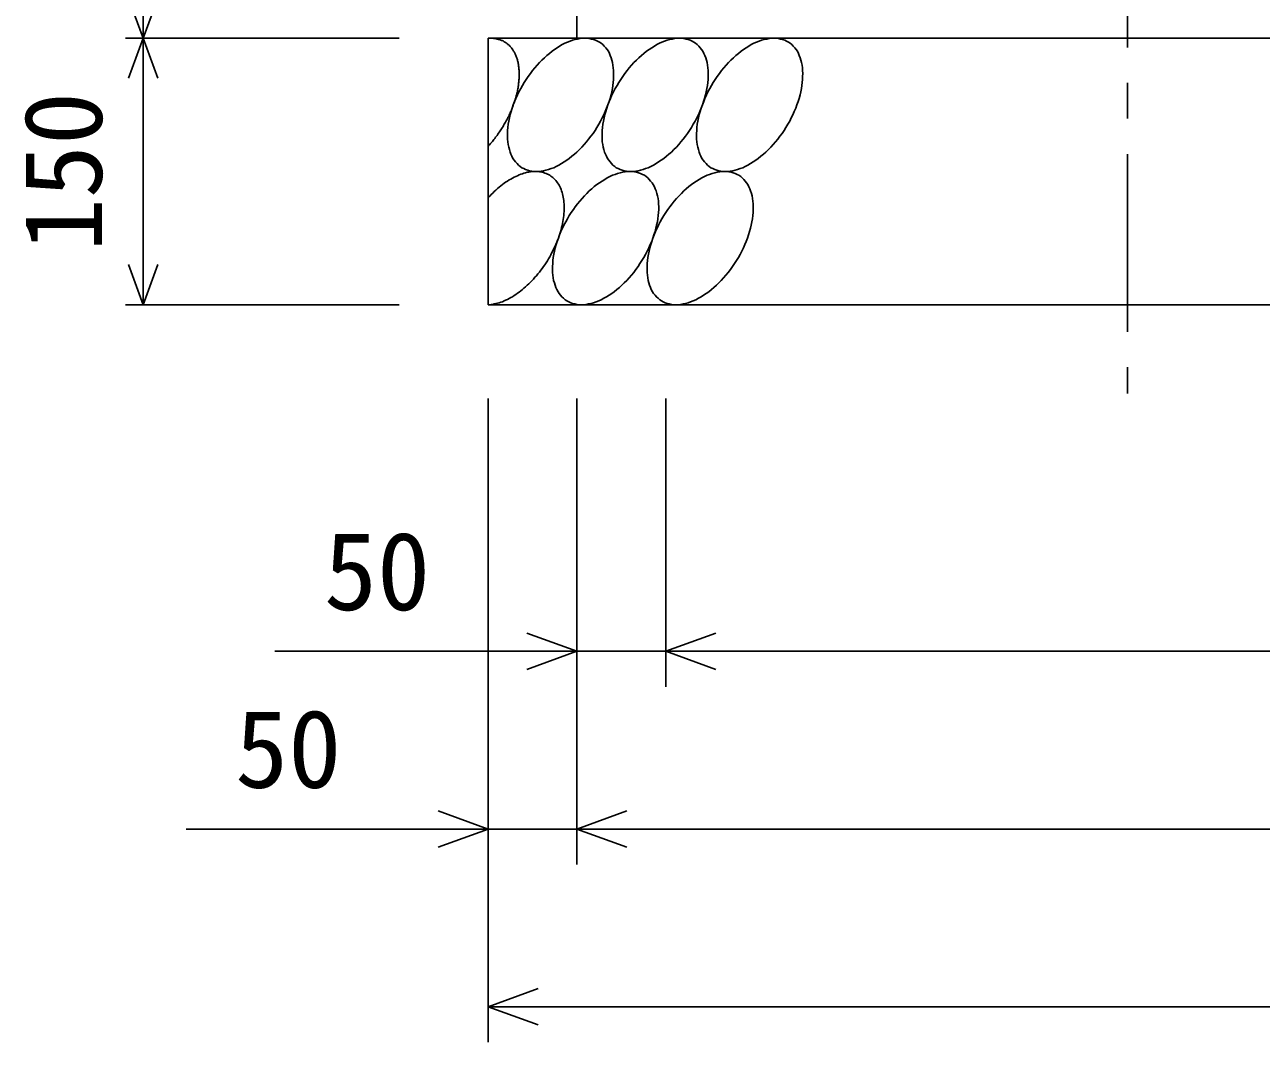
# Model space of a CAD drawing. Units: millimetres, scale not verified. Extents: x -16800 to 16800, y -5940 to 5940.
# Drawn here: x 6229 to 6925, y 2159 to 2732 of the extents above; entities that cross this region are included whole.
import ezdxf
from ezdxf.enums import TextEntityAlignment as Align

# ---------------------------------------------------------------- set-up
doc = ezdxf.new("R2010")
doc.units = ezdxf.units.MM
doc.header["$LTSCALE"] = 20
doc.linetypes.add('CHAIN1', pattern=[8, 5, -1, 1, -1])
for name, color, linetype, lineweight in [('0-0_DIM', 7, 'Continuous', 25), ('0-2_HATCH', 6, 'Continuous', 25), ('0-5_OUTLINE', 3, 'Continuous', 25)]:
    doc.layers.add(name, color=color, linetype=linetype, lineweight=lineweight)
doc.styles.add('ＭＳ ゴシック', font='')
doc.styles.get('ＭＳ ゴシック').set_extended_font_data('MS Gothic')

msp = doc.modelspace()

# ---------------------------------------------------------------- linework, layer by layer
at = {"layer": '0-0_DIM', "linetype": 'CHAIN1'}
msp.add_line((6850, 3618.77), (6850, 2523.97), dxfattribs=at)
at = {"layer": '0-0_DIM'}
for p, q in [((6295.8, 2723.97), (6295.8, 2823.97)), ((6285.8, 2723.97), (6440, 2723.97)), ((6295.8, 2723.97), (6295.8, 2573.97)), ((6285.8, 2573.97), (6440, 2573.97)), ((6285.8, 2573.97), (6440, 2573.97)), ((6490, 2158.95), (6490, 2521.29)), ((6540, 2258.95), (6540, 2521.29)), ((6590, 2358.95), (6590, 2521.29)), ((6370, 2378.95), (6590, 2378.95)), ((6590, 2378.95), (7460, 2378.95)), ((6320, 2278.95), (6540, 2278.95)), ((6540, 2278.95), (7510, 2278.95)), ((6490, 2178.95), (7560, 2178.95))]:
    msp.add_line(p, q, dxfattribs=at)
for points in [[(6304.01, 2746.52), (6295.8, 2723.97), (6287.59, 2746.52)], [(6304.01, 2701.41), (6295.8, 2723.97), (6287.59, 2701.41)], [(6304.01, 2596.52), (6295.8, 2573.97), (6287.59, 2596.52)], [(6511.81, 2389.21), (6540, 2378.95), (6511.81, 2368.69)], [(6618.19, 2368.69), (6590, 2378.95), (6618.19, 2389.21)], [(6461.81, 2289.21), (6490, 2278.95), (6461.81, 2268.69)], [(6568.19, 2268.69), (6540, 2278.95), (6568.19, 2289.21)], [(6518.19, 2168.69), (6490, 2178.95), (6518.19, 2189.21)]]:
    msp.add_lwpolyline(points, dxfattribs=at)
at = {"layer": '0-2_HATCH'}
for points in [[(6495.1, 2723.49), (6494.6, 2723.59), (6494.2, 2723.69), (6493.8, 2723.79), (6493.3, 2723.79), (6492.8, 2723.89), (6492.4, 2723.89), (6491.9, 2723.89), (6491.4, 2723.99), (6491, 2723.89), (6490.5, 2723.89), (6490, 2723.89)], [(6506.6, 2711.29), (6506.5, 2711.79), (6506.3, 2712.29), (6506.2, 2712.79), (6506, 2713.19), (6505.8, 2713.69), (6505.6, 2714.19), (6505.5, 2714.59), (6505.3, 2715.09), (6505, 2715.49), (6504.8, 2715.89), (6504.6, 2716.29), (6504.4, 2716.69), (6504.1, 2717.09), (6503.9, 2717.49), (6503.6, 2717.89), (6503.3, 2718.19), (6503.1, 2718.59), (6502.8, 2718.89), (6502.5, 2719.19), (6502.2, 2719.59), (6501.9, 2719.89), (6501.6, 2720.19), (6501.2, 2720.49), (6500.9, 2720.69), (6500.6, 2720.99), (6500.2, 2721.29), (6499.9, 2721.49), (6499.5, 2721.69), (6499.1, 2721.99), (6498.7, 2722.19), (6498.4, 2722.39), (6498, 2722.59), (6497.6, 2722.69), (6497.2, 2722.89), (6496.8, 2722.99), (6496.4, 2723.19), (6495.9, 2723.29), (6495.5, 2723.39), (6495.1, 2723.49)], [(6552.7, 2721.79), (6551.6, 2722.29), (6550.5, 2722.79), (6549.4, 2723.19), (6548.3, 2723.49), (6547, 2723.79), (6545.8, 2723.89), (6544.5, 2723.99), (6543.2, 2723.89), (6541.8, 2723.79), (6540.4, 2723.49), (6539, 2723.19), (6537.6, 2722.79), (6536.2, 2722.29), (6534.7, 2721.79), (6533.3, 2721.09), (6531.8, 2720.39), (6530.3, 2719.49), (6528.9, 2718.59), (6527.4, 2717.59), (6526, 2716.59), (6524.5, 2715.39), (6523.1, 2714.19), (6521.7, 2712.99), (6520.3, 2711.59), (6518.9, 2710.19), (6517.6, 2708.79), (6516.3, 2707.29), (6515, 2705.69), (6513.8, 2704.09), (6512.6, 2702.49), (6511.5, 2700.79), (6510.4, 2699.09), (6509.3, 2697.29), (6508.4, 2695.59), (6507.4, 2693.79), (6506.5, 2691.99), (6505.7, 2690.09), (6504.9, 2688.29), (6504.2, 2686.49)], [(6605.9, 2721.79), (6604.8, 2722.29), (6603.8, 2722.79), (6602.6, 2723.19), (6601.5, 2723.49), (6600.2, 2723.79), (6599, 2723.89), (6597.7, 2723.99), (6596.4, 2723.89), (6595, 2723.79), (6593.7, 2723.49), (6592.3, 2723.19), (6590.8, 2722.79), (6589.4, 2722.29), (6587.9, 2721.79), (6586.5, 2721.09), (6585, 2720.39), (6583.6, 2719.49), (6582.1, 2718.59), (6580.6, 2717.59), (6579.2, 2716.59), (6577.7, 2715.39), (6576.3, 2714.19), (6574.9, 2712.99), (6573.5, 2711.59), (6572.1, 2710.19), (6570.8, 2708.79), (6569.5, 2707.29), (6568.3, 2705.69), (6567, 2704.09), (6565.8, 2702.49), (6564.7, 2700.79), (6563.6, 2699.09), (6562.6, 2697.29), (6561.6, 2695.59), (6560.6, 2693.79), (6559.7, 2691.99), (6558.9, 2690.09), (6558.2, 2688.29), (6557.4, 2686.49)], [(6659.1, 2721.79), (6658, 2722.29), (6657, 2722.79), (6655.8, 2723.19), (6654.7, 2723.49), (6653.5, 2723.79), (6652.2, 2723.89), (6650.9, 2723.99), (6649.6, 2723.89), (6648.2, 2723.79), (6646.9, 2723.49), (6645.5, 2723.19), (6644, 2722.79), (6642.6, 2722.29), (6641.2, 2721.79), (6639.7, 2721.09), (6638.2, 2720.39), (6636.8, 2719.49), (6635.3, 2718.59), (6633.8, 2717.59), (6632.4, 2716.59), (6630.9, 2715.39), (6629.5, 2714.19), (6628.1, 2712.99), (6626.7, 2711.59), (6625.4, 2710.19), (6624, 2708.79), (6622.7, 2707.29), (6621.5, 2705.69), (6620.2, 2704.09), (6619, 2702.49), (6617.9, 2700.79), (6616.8, 2699.09), (6615.8, 2697.29), (6614.8, 2695.59), (6613.8, 2693.79), (6612.9, 2691.99), (6612.1, 2690.09), (6611.4, 2688.29), (6610.7, 2686.49)], [(6560.1, 2710.19), (6559.7, 2711.59), (6559.3, 2712.99), (6558.8, 2714.19), (6558.3, 2715.39), (6557.7, 2716.59), (6557, 2717.59), (6556.2, 2718.59), (6555.4, 2719.49), (6554.6, 2720.39), (6553.6, 2721.09), (6552.7, 2721.79)], [(6613.3, 2710.19), (6612.9, 2711.59), (6612.5, 2712.99), (6612, 2714.19), (6611.5, 2715.39), (6610.9, 2716.59), (6610.2, 2717.59), (6609.4, 2718.59), (6608.6, 2719.49), (6607.8, 2720.39), (6606.8, 2721.09), (6605.9, 2721.79)], [(6666.5, 2710.19), (6666.1, 2711.59), (6665.7, 2712.99), (6665.2, 2714.19), (6664.7, 2715.39), (6664.1, 2716.59), (6663.4, 2717.59), (6662.6, 2718.59), (6661.8, 2719.49), (6661, 2720.39), (6660.1, 2721.09), (6659.1, 2721.79)], [(6504.6, 2687.49), (6504.8, 2688.09), (6505, 2688.79), (6505.3, 2689.49), (6505.5, 2690.09), (6505.6, 2690.79), (6505.8, 2691.49), (6506, 2692.09), (6506.2, 2692.79), (6506.3, 2693.49), (6506.5, 2694.09), (6506.6, 2694.79), (6506.7, 2695.39), (6506.9, 2696.09), (6507, 2696.69), (6507.1, 2697.39), (6507.1, 2697.99), (6507.2, 2698.59), (6507.3, 2699.29), (6507.4, 2699.89), (6507.4, 2700.49), (6507.5, 2701.09), (6507.5, 2701.79), (6507.5, 2702.39), (6507.5, 2702.99), (6507.5, 2703.59), (6507.5, 2704.19), (6507.5, 2704.79), (6507.5, 2705.29), (6507.5, 2705.89), (6507.4, 2706.49), (6507.4, 2706.99), (6507.3, 2707.59), (6507.2, 2708.19), (6507.1, 2708.69), (6507.1, 2709.19), (6507, 2709.79), (6506.9, 2710.29), (6506.7, 2710.79), (6506.6, 2711.29)], [(6527, 2651.09), (6528.4, 2651.79), (6529.9, 2652.59), (6531.3, 2653.39), (6532.8, 2654.29), (6534.3, 2655.29), (6535.7, 2656.29), (6537.2, 2657.49), (6538.6, 2658.69), (6540, 2659.89), (6541.4, 2661.29), (6542.7, 2662.69), (6544.1, 2664.09), (6545.4, 2665.59), (6546.6, 2667.19), (6547.9, 2668.79), (6549.1, 2670.39), (6550.2, 2672.09), (6551.3, 2673.79), (6552.3, 2675.59), (6553.3, 2677.29), (6554.3, 2679.09), (6555.2, 2680.89), (6556, 2682.79), (6556.7, 2684.59), (6557.4, 2686.39), (6558.1, 2688.29), (6558.7, 2690.09), (6559.2, 2691.99), (6559.6, 2693.79), (6560, 2695.59), (6560.3, 2697.29), (6560.5, 2699.09), (6560.6, 2700.79), (6560.7, 2702.49), (6560.7, 2704.09), (6560.7, 2705.69), (6560.5, 2707.29), (6560.3, 2708.79), (6560.1, 2710.19)], [(6580.2, 2651.09), (6581.6, 2651.79), (6583.1, 2652.59), (6584.6, 2653.39), (6586, 2654.29), (6587.5, 2655.29), (6588.9, 2656.29), (6590.4, 2657.49), (6591.8, 2658.69), (6593.2, 2659.89), (6594.6, 2661.29), (6596, 2662.69), (6597.3, 2664.09), (6598.6, 2665.59), (6599.9, 2667.19), (6601.1, 2668.79), (6602.3, 2670.39), (6603.4, 2672.09), (6604.5, 2673.79), (6605.5, 2675.59), (6606.5, 2677.29), (6607.5, 2679.09), (6608.4, 2680.89), (6609.2, 2682.79), (6610, 2684.59), (6610.7, 2686.39), (6611.3, 2688.29), (6611.9, 2690.09), (6612.4, 2691.99), (6612.8, 2693.79), (6613.2, 2695.59), (6613.5, 2697.29), (6613.7, 2699.09), (6613.9, 2700.79), (6613.9, 2702.49), (6613.9, 2704.09), (6613.9, 2705.69), (6613.8, 2707.29), (6613.6, 2708.79), (6613.3, 2710.19)], [(6633.4, 2651.09), (6634.8, 2651.79), (6636.3, 2652.59), (6637.8, 2653.39), (6639.2, 2654.29), (6640.7, 2655.29), (6642.1, 2656.29), (6643.6, 2657.49), (6645, 2658.69), (6646.4, 2659.89), (6647.8, 2661.29), (6649.2, 2662.69), (6650.5, 2664.09), (6651.8, 2665.59), (6653.1, 2667.19), (6654.3, 2668.79), (6655.5, 2670.39), (6656.6, 2672.09), (6657.7, 2673.79), (6658.8, 2675.59), (6659.8, 2677.29), (6660.7, 2679.09), (6661.6, 2680.89), (6662.4, 2682.79), (6663.2, 2684.59), (6663.9, 2686.39), (6664.5, 2688.29), (6665.1, 2690.09), (6665.6, 2691.99), (6666, 2693.79), (6666.4, 2695.59), (6666.7, 2697.29), (6666.9, 2699.09), (6667.1, 2700.79), (6667.1, 2702.49), (6667.2, 2704.09), (6667.1, 2705.69), (6667, 2707.29), (6666.8, 2708.79), (6666.5, 2710.19)], [(6490, 2663.19), (6490.5, 2663.69), (6491, 2664.19), (6491.4, 2664.79), (6491.9, 2665.29), (6492.4, 2665.89), (6492.8, 2666.39), (6493.3, 2666.99), (6493.8, 2667.59), (6494.2, 2668.19), (6494.6, 2668.69), (6495.1, 2669.29), (6495.5, 2669.89), (6495.9, 2670.49), (6496.4, 2671.19), (6496.8, 2671.79), (6497.2, 2672.39), (6497.6, 2672.99), (6498, 2673.59), (6498.4, 2674.29), (6498.7, 2674.89), (6499.1, 2675.59), (6499.5, 2676.19), (6499.9, 2676.79), (6500.2, 2677.49), (6500.6, 2678.09), (6500.9, 2678.79), (6501.2, 2679.49), (6501.6, 2680.09), (6501.9, 2680.79), (6502.2, 2681.39), (6502.5, 2682.09), (6502.8, 2682.79), (6503.1, 2683.39), (6503.3, 2684.09), (6503.6, 2684.79), (6503.9, 2685.49), (6504.1, 2686.09), (6504.4, 2686.79), (6504.6, 2687.49)], [(6504.2, 2686.49), (6503.6, 2684.59), (6503, 2682.79), (6502.5, 2680.99), (6502.1, 2679.09), (6501.7, 2677.29), (6501.4, 2675.59), (6501.2, 2673.79), (6501, 2672.09), (6501, 2670.39), (6500.9, 2668.79), (6501, 2667.19), (6501.1, 2665.59), (6501.3, 2664.09), (6501.6, 2662.69), (6502, 2661.29), (6502.4, 2659.89), (6502.9, 2658.69), (6503.4, 2657.49), (6504, 2656.29), (6504.7, 2655.29), (6505.5, 2654.29), (6506.3, 2653.39), (6507.1, 2652.59), (6508.1, 2651.79), (6509, 2651.09), (6510.1, 2650.59), (6511.1, 2650.09), (6512.3, 2649.69), (6513.4, 2649.39), (6514.7, 2649.09), (6515.9, 2648.99), (6517.2, 2648.99), (6518.5, 2648.99), (6519.9, 2649.09), (6521.2, 2649.39), (6522.6, 2649.69), (6524.1, 2650.09), (6525.5, 2650.59), (6527, 2651.09)], [(6557.4, 2686.49), (6556.8, 2684.59), (6556.2, 2682.79), (6555.7, 2680.99), (6555.3, 2679.09), (6554.9, 2677.29), (6554.6, 2675.59), (6554.4, 2673.79), (6554.3, 2672.09), (6554.2, 2670.39), (6554.2, 2668.79), (6554.2, 2667.19), (6554.3, 2665.59), (6554.6, 2664.09), (6554.8, 2662.69), (6555.2, 2661.29), (6555.6, 2659.89), (6556.1, 2658.69), (6556.6, 2657.49), (6557.2, 2656.29), (6557.9, 2655.29), (6558.7, 2654.29), (6559.5, 2653.39), (6560.3, 2652.59), (6561.3, 2651.79), (6562.2, 2651.09), (6563.3, 2650.59), (6564.3, 2650.09), (6565.5, 2649.69), (6566.6, 2649.39), (6567.9, 2649.09), (6569.1, 2648.99), (6570.4, 2648.99), (6571.7, 2648.99), (6573.1, 2649.09), (6574.5, 2649.39), (6575.9, 2649.69), (6577.3, 2650.09), (6578.7, 2650.59), (6580.2, 2651.09)], [(6610.7, 2686.49), (6610, 2684.59), (6609.4, 2682.79), (6608.9, 2680.99), (6608.5, 2679.09), (6608.1, 2677.29), (6607.8, 2675.59), (6607.6, 2673.79), (6607.5, 2672.09), (6607.4, 2670.39), (6607.4, 2668.79), (6607.4, 2667.19), (6607.6, 2665.59), (6607.8, 2664.09), (6608, 2662.69), (6608.4, 2661.29), (6608.8, 2659.89), (6609.3, 2658.69), (6609.8, 2657.49), (6610.4, 2656.29), (6611.1, 2655.29), (6611.9, 2654.29), (6612.7, 2653.39), (6613.5, 2652.59), (6614.5, 2651.79), (6615.4, 2651.09), (6616.5, 2650.59), (6617.6, 2650.09), (6618.7, 2649.69), (6619.9, 2649.39), (6621.1, 2649.09), (6622.3, 2648.99), (6623.6, 2648.99), (6624.9, 2648.99), (6626.3, 2649.09), (6627.7, 2649.39), (6629.1, 2649.69), (6630.5, 2650.09), (6631.9, 2650.59), (6633.4, 2651.09)], [(6530, 2641.19), (6529.6, 2641.89), (6529.1, 2642.59), (6528.7, 2643.19), (6528.2, 2643.79), (6527.6, 2644.39), (6527.1, 2644.99), (6526.5, 2645.49), (6525.9, 2645.99), (6525.3, 2646.39), (6524.7, 2646.79), (6524, 2647.19), (6523.4, 2647.49), (6522.7, 2647.79), (6521.9, 2648.09), (6521.2, 2648.29), (6520.4, 2648.49), (6519.7, 2648.69), (6518.9, 2648.79), (6518.1, 2648.89), (6517.2, 2648.99), (6516.4, 2648.99), (6515.6, 2648.89), (6514.7, 2648.89), (6513.8, 2648.79), (6512.9, 2648.59), (6512, 2648.49), (6511.1, 2648.19), (6510.2, 2647.99), (6509.3, 2647.69), (6508.4, 2647.39), (6507.5, 2646.99), (6506.5, 2646.59), (6505.6, 2646.19), (6504.6, 2645.69), (6503.7, 2645.19), (6502.8, 2644.69), (6501.8, 2644.19), (6500.9, 2643.59), (6499.9, 2642.89)], [(6578, 2646.79), (6576.9, 2647.29), (6575.9, 2647.79), (6574.7, 2648.19), (6573.6, 2648.59), (6572.4, 2648.79), (6571.1, 2648.89), (6569.8, 2648.99), (6568.5, 2648.89), (6567.1, 2648.79), (6565.8, 2648.59), (6564.4, 2648.19), (6562.9, 2647.79), (6561.5, 2647.29), (6560.1, 2646.79), (6558.6, 2646.09), (6557.1, 2645.39), (6555.7, 2644.49), (6554.2, 2643.59), (6552.7, 2642.59), (6551.3, 2641.59), (6549.8, 2640.49), (6548.4, 2639.19), (6547, 2637.99), (6545.6, 2636.59), (6544.3, 2635.29), (6542.9, 2633.79), (6541.6, 2632.29), (6540.4, 2630.69), (6539.1, 2629.09), (6538, 2627.49), (6536.8, 2625.79), (6535.7, 2624.09), (6534.7, 2622.29), (6533.7, 2620.59), (6532.7, 2618.79), (6531.9, 2616.99), (6531, 2615.09), (6530.3, 2613.29), (6529.6, 2611.49)], [(6585.4, 2635.19), (6585, 2636.59), (6584.6, 2637.99), (6584.1, 2639.19), (6583.6, 2640.39), (6583, 2641.59), (6582.3, 2642.59), (6581.5, 2643.59), (6580.7, 2644.49), (6579.9, 2645.39), (6579, 2646.09), (6578, 2646.79)], [(6631.2, 2646.79), (6630.2, 2647.29), (6629.1, 2647.79), (6628, 2648.19), (6626.8, 2648.59), (6625.6, 2648.79), (6624.3, 2648.89), (6623, 2648.99), (6621.7, 2648.89), (6620.4, 2648.79), (6619, 2648.59), (6617.6, 2648.19), (6616.2, 2647.79), (6614.7, 2647.29), (6613.3, 2646.79), (6611.8, 2646.09), (6610.3, 2645.39), (6608.9, 2644.49), (6607.4, 2643.59), (6605.9, 2642.59), (6604.5, 2641.59), (6603, 2640.49), (6601.6, 2639.19), (6600.2, 2637.99), (6598.8, 2636.59), (6597.5, 2635.29), (6596.1, 2633.79), (6594.8, 2632.29), (6593.6, 2630.69), (6592.3, 2629.09), (6591.2, 2627.49), (6590, 2625.79), (6588.9, 2624.09), (6587.9, 2622.29), (6586.9, 2620.59), (6585.9, 2618.79), (6585.1, 2616.99), (6584.2, 2615.09), (6583.5, 2613.29), (6582.8, 2611.49)], [(6638.6, 2635.19), (6638.3, 2636.59), (6637.8, 2637.99), (6637.4, 2639.19), (6636.8, 2640.39), (6636.2, 2641.59), (6635.5, 2642.59), (6634.8, 2643.59), (6634, 2644.49), (6633.1, 2645.39), (6632.2, 2646.09), (6631.2, 2646.79)], [(6499.9, 2642.89), (6499, 2642.29), (6498.1, 2641.59), (6497.1, 2640.89), (6496.2, 2640.09), (6495.3, 2639.29), (6494.4, 2638.49), (6493.5, 2637.69), (6492.6, 2636.79), (6491.7, 2635.99), (6490.9, 2634.99), (6490, 2634.09)], [(6524, 2599.89), (6524.7, 2600.99), (6525.3, 2602.09), (6525.9, 2603.29), (6526.5, 2604.39), (6527.1, 2605.59), (6527.6, 2606.79), (6528.2, 2607.89), (6528.7, 2609.09), (6529.1, 2610.29), (6529.6, 2611.49), (6530, 2612.69), (6530.4, 2613.89), (6530.7, 2614.99), (6531.1, 2616.19), (6531.4, 2617.39), (6531.7, 2618.49), (6531.9, 2619.69), (6532.1, 2620.89), (6532.3, 2621.99), (6532.5, 2623.09), (6532.6, 2624.19), (6532.7, 2625.29), (6532.8, 2626.39), (6532.8, 2627.49), (6532.9, 2628.59), (6532.8, 2629.59), (6532.8, 2630.59), (6532.7, 2631.69), (6532.6, 2632.59), (6532.5, 2633.59), (6532.3, 2634.59), (6532.1, 2635.49), (6531.9, 2636.39), (6531.7, 2637.19), (6531.4, 2638.09), (6531.1, 2638.89), (6530.7, 2639.69), (6530.4, 2640.49), (6530, 2641.19)], [(6552.3, 2576.19), (6553.7, 2576.79), (6555.2, 2577.59), (6556.7, 2578.39), (6558.1, 2579.29), (6559.6, 2580.29), (6561, 2581.29), (6562.5, 2582.49), (6563.9, 2583.69), (6565.3, 2584.89), (6566.7, 2586.29), (6568.1, 2587.69), (6569.4, 2589.09), (6570.7, 2590.59), (6572, 2592.19), (6573.2, 2593.79), (6574.4, 2595.39), (6575.5, 2597.09), (6576.6, 2598.79), (6577.7, 2600.59), (6578.7, 2602.29), (6579.6, 2604.09), (6580.5, 2605.99), (6581.3, 2607.79), (6582.1, 2609.59), (6582.8, 2611.49), (6583.4, 2613.29), (6584, 2615.09), (6584.5, 2616.99), (6584.9, 2618.79), (6585.3, 2620.59), (6585.6, 2622.29), (6585.8, 2624.09), (6586, 2625.79), (6586.1, 2627.49), (6586.1, 2629.09), (6586, 2630.69), (6585.9, 2632.29), (6585.7, 2633.79), (6585.4, 2635.19)], [(6605.5, 2576.19), (6606.9, 2576.79), (6608.4, 2577.59), (6609.9, 2578.39), (6611.3, 2579.29), (6612.8, 2580.29), (6614.3, 2581.29), (6615.7, 2582.49), (6617.1, 2583.69), (6618.5, 2584.89), (6619.9, 2586.29), (6621.3, 2587.69), (6622.6, 2589.09), (6623.9, 2590.59), (6625.2, 2592.19), (6626.4, 2593.79), (6627.6, 2595.39), (6628.7, 2597.09), (6629.8, 2598.79), (6630.9, 2600.59), (6631.9, 2602.29), (6632.8, 2604.09), (6633.7, 2605.99), (6634.5, 2607.79), (6635.3, 2609.59), (6636, 2611.49), (6636.6, 2613.29), (6637.2, 2615.09), (6637.7, 2616.99), (6638.1, 2618.79), (6638.5, 2620.59), (6638.8, 2622.29), (6639, 2624.09), (6639.2, 2625.79), (6639.3, 2627.49), (6639.3, 2629.09), (6639.2, 2630.69), (6639.1, 2632.29), (6638.9, 2633.79), (6638.6, 2635.19)], [(6529.6, 2611.49), (6528.9, 2609.59), (6528.4, 2607.79), (6527.8, 2605.99), (6527.4, 2604.09), (6527, 2602.39), (6526.7, 2600.59), (6526.5, 2598.79), (6526.4, 2597.09), (6526.3, 2595.39), (6526.3, 2593.79), (6526.3, 2592.19), (6526.5, 2590.59), (6526.7, 2589.09), (6526.9, 2587.69), (6527.3, 2586.29), (6527.7, 2584.89), (6528.2, 2583.69), (6528.7, 2582.49), (6529.4, 2581.29), (6530, 2580.29), (6530.8, 2579.29), (6531.6, 2578.39), (6532.5, 2577.59), (6533.4, 2576.79), (6534.3, 2576.19), (6535.4, 2575.59), (6536.5, 2575.09), (6537.6, 2574.69), (6538.8, 2574.39), (6540, 2574.09), (6541.2, 2573.99), (6542.5, 2573.99), (6543.8, 2573.99), (6545.2, 2574.09), (6546.6, 2574.39), (6548, 2574.69), (6549.4, 2575.09), (6550.8, 2575.59), (6552.3, 2576.19)], [(6582.8, 2611.49), (6582.1, 2609.59), (6581.6, 2607.79), (6581.1, 2605.99), (6580.6, 2604.09), (6580.3, 2602.39), (6580, 2600.59), (6579.7, 2598.79), (6579.6, 2597.09), (6579.5, 2595.39), (6579.5, 2593.79), (6579.5, 2592.19), (6579.7, 2590.59), (6579.9, 2589.09), (6580.1, 2587.69), (6580.5, 2586.29), (6580.9, 2584.89), (6581.4, 2583.69), (6581.9, 2582.49), (6582.6, 2581.29), (6583.2, 2580.29), (6584, 2579.29), (6584.8, 2578.39), (6585.7, 2577.59), (6586.6, 2576.79), (6587.6, 2576.19), (6588.6, 2575.59), (6589.7, 2575.09), (6590.8, 2574.69), (6592, 2574.39), (6593.2, 2574.09), (6594.4, 2573.99), (6595.7, 2573.99), (6597, 2573.99), (6598.4, 2574.09), (6599.8, 2574.39), (6601.2, 2574.69), (6602.6, 2575.09), (6604, 2575.59), (6605.5, 2576.19)], [(6490, 2573.99), (6490.9, 2573.99), (6491.7, 2574.09), (6492.6, 2574.19), (6493.5, 2574.39), (6494.4, 2574.59), (6495.3, 2574.79), (6496.2, 2575.09), (6497.1, 2575.39), (6498.1, 2575.69), (6499, 2576.09), (6499.9, 2576.49), (6500.9, 2576.99), (6501.8, 2577.49), (6502.8, 2577.99), (6503.7, 2578.49), (6504.6, 2579.09), (6505.6, 2579.69), (6506.5, 2580.39), (6507.5, 2581.09), (6508.4, 2581.79), (6509.3, 2582.49), (6510.2, 2583.29), (6511.1, 2584.09), (6512, 2584.89), (6512.9, 2585.69), (6513.8, 2586.59), (6514.7, 2587.49), (6515.6, 2588.39), (6516.4, 2589.39), (6517.2, 2590.29), (6518.1, 2591.29), (6518.9, 2592.29), (6519.7, 2593.39), (6520.4, 2594.39), (6521.2, 2595.49), (6521.9, 2596.49), (6522.7, 2597.59), (6523.4, 2598.69), (6524, 2599.89)]]:
    msp.add_lwpolyline(points, dxfattribs=at)
at = {"layer": '0-5_OUTLINE'}
for p, q in [((6540, 2723.97), (6540, 2823.97)), ((7560, 2723.97), (6490, 2723.97)), ((6490, 2723.97), (6490, 2573.97))]:
    msp.add_line(p, q, dxfattribs=at)
msp.add_lwpolyline([(6490, 2573.97), (7560, 2573.97), (7560, 2723.97)], dxfattribs=at)

# ---------------------------------------------------------------- texts
at = {"layer": '0-0_DIM', "style": 'ＭＳ ゴシック'}
msp.add_text('150', height=43.99, rotation=90, dxfattribs=at).set_placement((6285.8, 2603.97), align=Align.BOTTOM_LEFT)
for p in [(6397.56, 2388.95), (6347.56, 2288.95)]:
    msp.add_text('50', height=43.99, dxfattribs=at).set_placement(p, align=Align.BOTTOM_LEFT)

doc.saveas('drawing.dxf')
